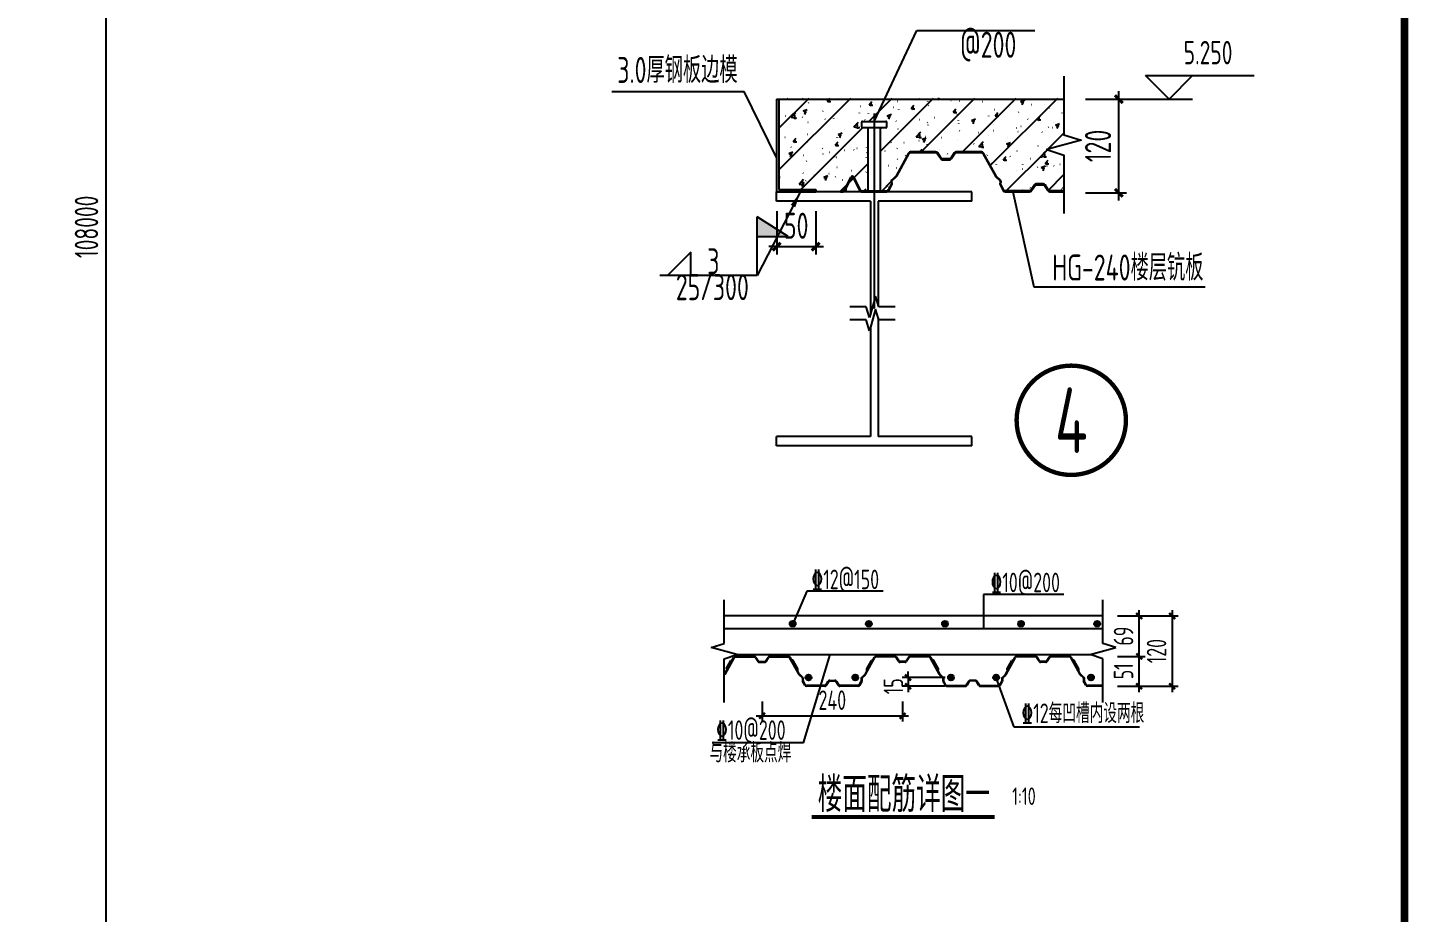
# Model space of a CAD drawing. Extents: x -32169 to 443031, y -120117 to 204739.
# Drawn here: x 346960 to 382331, y -57526 to -34858 of the extents above; entities that cross this region are included whole.
import ezdxf
from ezdxf.enums import TextEntityAlignment as Align

# ---------------------------------------------------------------- set-up
doc = ezdxf.new("R2010")
doc.units = 0
doc.header["$LTSCALE"] = 1000
doc.layers.get('0').update_dxf_attribs({"linetype": 'CONTINUOUS'})
doc.layers.get('Defpoints').update_dxf_attribs({"linetype": 'CONTINUOUS'})
for name, color, linetype in [('DIM', 3, 'CONTINUOUS'), ('DOTE', 1, 'CONTINUOUS'), ('DRW', 7, 'CONTINUOUS'), ('NUM', 7, 'CONTINUOUS'), ('OTHER', 7, 'CONTINUOUS'), ('PUB_TEXT', 7, 'CONTINUOUS'), ('PUB_TITLE', 3, 'CONTINUOUS'), ('REIN', 1, 'CONTINUOUS'), ('TEXT', 7, 'CONTINUOUS'), ('THIN', 7, 'CONTINUOUS'), ('WELD', 7, 'CONTINUOUS'), ('楼板轮廓线', 50, 'CONTINUOUS')]:
    doc.layers.add(name, color=color, linetype=linetype)
doc.layers.add('STXT_HF', color=7, linetype='CONTINUOUS', lineweight=0)
doc.styles.add('TSSD_Dimension', font='Tssdeng.shx', dxfattribs={"width": 0.7, "bigfont": 'hztxt.shx'})
doc.styles.add('TSSD_Label', font='tssdeng.shx', dxfattribs={"width": 0.7, "bigfont": 'hztxt.shx'})
doc.styles.add('TSSD_Norm', font='tssdeng.shx', dxfattribs={"bigfont": 'hztxt.shx'})
doc.styles.add('TSSD_Num', font='Tssdeng.shx', dxfattribs={"width": 0.7, "bigfont": 'hztxt.shx'})
doc.styles.add('TSSD_Rein', font='Tssdeng.shx', dxfattribs={"width": 0.7, "bigfont": 'hztxt.shx'})
doc.dimstyles.new('TSSD_10_150', dxfattribs={"dimtxt": 450, "dimasz": 150, "dimexe": 150, "dimexo": 375, "dimgap": 150, "dimtad": 1, "dimdec": 0, "dimlfac": 0.066667, "dimzin": 0, "dimdsep": 46, "dimtxsty": 'TSSD_Dimension', "dimblk": 'ARCHTICK', "dimblk1": 'ARCHTICK', "dimblk2": 'ARCHTICK', "dimcen": 0, "dimdle": 150, "dimclrt": 7, "dimadec": 0, "dimazin": 0, "dimtfac": 1, "dimtdec": 0, "dimtix": 1, "dimtmove": 2, "dimatfit": 3, "dimfxl": 1, "dimtolj": 1, "dimtzin": 0, "dimarcsym": 0})
doc.dimstyles.new('TSSD_200_200', dxfattribs={"dimtxt": 600, "dimasz": 200, "dimexe": 200, "dimexo": 500, "dimgap": 200, "dimtad": 1, "dimdec": 0, "dimzin": 0, "dimdsep": 46, "dimtxsty": 'TSSD_Dimension', "dimblk": 'ARCHTICK', "dimblk1": 'ARCHTICK', "dimblk2": 'ARCHTICK', "dimcen": 0, "dimdle": 200, "dimclrt": 7, "dimadec": 0, "dimazin": 0, "dimtfac": 1, "dimtdec": 0, "dimtix": 1, "dimtmove": 2, "dimatfit": 3, "dimfxl": 1, "dimtolj": 1, "dimtzin": 0, "dimarcsym": 0})
doc.dimstyles.new('TSSD_LEADER_STYLE_300.0', dxfattribs={"dimtxt": 0.18, "dimasz": 300, "dimexe": 0.18, "dimexo": 0.0625, "dimgap": 0.09, "dimtad": 0, "dimtih": 1, "dimtoh": 1, "dimdec": 4, "dimzin": 0, "dimdsep": 46, "dimtxsty": 'Standard', "dimcen": 0.09, "dimadec": 0, "dimazin": 0, "dimtfac": 1, "dimtdec": 4, "dimtofl": 0, "dimtmove": 0, "dimatfit": 3, "dimfxl": 1, "dimtolj": 1, "dimtzin": 0, "dimarcsym": 0})

# ---------------------------------------------------------------- blocks, each defined once
blk = doc.blocks.new('_ArchTick')
at = {"color": 0, "linetype": 'ByBlock', "const_width": 0.4}
blk.add_lwpolyline([(-0.5, -0.5), (0.5, 0.5)], dxfattribs=at)
blk = doc.blocks.new('*D919')
at = {"layer": 'Defpoints', "color": 0}
for p in [(347110, 14037), (348969, 14037), (347110, -93963)]:
    blk.add_point(p, dxfattribs=at)
at = {"layer": 'DIM', "color": 0, "lineweight": -2}
for p, q in [((348969, -94163), (348969, 14237)), ((347610, 14037), (349169, 14037)), ((347610, -93963), (349169, -93963))]:
    blk.add_line(p, q, dxfattribs=at)
at = {"layer": 'DIM', "color": 0, "lineweight": -2, "xscale": 200, "yscale": 200, "zscale": 200}
for p, rotation in [((348969, 14037), 90), ((348969, -93963), 270)]:
    blk.add_blockref('_ArchTick', p, dxfattribs=dict(at, rotation=rotation))
at = {"layer": 'DIM', "color": 7, "insert": (348469, -39963), "char_height": 600, "attachment_point": 5, "rotation": 90, "style": 'TSSD_Dimension'}
blk.add_mtext('\\A1;108000', dxfattribs=at)
blk = doc.blocks.new('*D1005')
at = {"layer": 'Defpoints', "color": 0}
for p in [(370841, -51507), (369513, -51732), (370841, -51732)]:
    blk.add_point(p, dxfattribs=at)
at = {"layer": 'DIM', "color": 0, "lineweight": -2}
for p, q in [((370466, -51507), (369363, -51507)), ((369513, -51507), (369513, -51357)), ((369513, -51507), (369513, -51732)), ((370466, -51732), (369363, -51732)), ((369513, -51732), (369513, -51882))]:
    blk.add_line(p, q, dxfattribs=at)
at = {"layer": 'DIM', "color": 0, "lineweight": -2, "xscale": 150, "yscale": 150, "zscale": 150}
for p, rotation in [((369513, -51507), 270), ((369513, -51732), 90)]:
    blk.add_blockref('_ArchTick', p, dxfattribs=dict(at, rotation=rotation))
at = {"layer": 'DIM', "color": 7, "insert": (369138, -51732), "char_height": 500, "attachment_point": 5, "rotation": 90, "style": 'TSSD_Dimension'}
blk.add_mtext('\\A1;15', dxfattribs=at)
blk = doc.blocks.new('*D1006')
at = {"layer": 'Defpoints', "color": 0}
for p in [(365774, -51750), (369374, -51750), (369374, -52489)]:
    blk.add_point(p, dxfattribs=at)
at = {"layer": 'DIM', "color": 0, "lineweight": -2}
for p, q in [((365774, -52125), (365774, -52639)), ((369374, -52125), (369374, -52639)), ((365624, -52489), (369524, -52489))]:
    blk.add_line(p, q, dxfattribs=at)
at = {"layer": 'DIM', "color": 0, "lineweight": -2, "xscale": 150, "yscale": 150, "zscale": 150, "rotation": 180}
blk.add_blockref('_ArchTick', (365774, -52489), dxfattribs=at)
at = {"layer": 'DIM', "color": 0, "lineweight": -2, "xscale": 150, "yscale": 150, "zscale": 150}
blk.add_blockref('_ArchTick', (369374, -52489), dxfattribs=at)
at = {"layer": 'DIM', "color": 7, "insert": (367574, -52089), "char_height": 500, "attachment_point": 5, "style": 'TSSD_Dimension'}
blk.add_mtext('\\A1;240', dxfattribs=at)
blk = doc.blocks.new('*D1007')
at = {"layer": 'Defpoints', "color": 0}
for p in [(374508, -50967), (375434, -50967), (374508, -51732)]:
    blk.add_point(p, dxfattribs=at)
at = {"layer": 'DIM', "color": 0, "lineweight": -2}
for p, q in [((375434, -51882), (375434, -50817)), ((374883, -50967), (375584, -50967)), ((374883, -51732), (375584, -51732))]:
    blk.add_line(p, q, dxfattribs=at)
at = {"layer": 'DIM', "color": 0, "lineweight": -2, "xscale": 150, "yscale": 150, "zscale": 150}
for p, rotation in [((375434, -50967), 90), ((375434, -51732), 270)]:
    blk.add_blockref('_ArchTick', p, dxfattribs=dict(at, rotation=rotation))
at = {"layer": 'DIM', "color": 7, "insert": (375034, -51349), "char_height": 500, "attachment_point": 5, "rotation": 90, "style": 'TSSD_Dimension'}
blk.add_mtext('\\A1;51', dxfattribs=at)
blk = doc.blocks.new('*D1008')
at = {"layer": 'Defpoints', "color": 0}
for p in [(374508, -49932), (375434, -49932), (374508, -50967)]:
    blk.add_point(p, dxfattribs=at)
at = {"layer": 'DIM', "color": 0, "lineweight": -2}
for p, q in [((375434, -51117), (375434, -49782)), ((374883, -49932), (375584, -49932)), ((374883, -50967), (375584, -50967))]:
    blk.add_line(p, q, dxfattribs=at)
at = {"layer": 'DIM', "color": 0, "lineweight": -2, "xscale": 150, "yscale": 150, "zscale": 150}
for p, rotation in [((375434, -49932), 90), ((375434, -50967), 270)]:
    blk.add_blockref('_ArchTick', p, dxfattribs=dict(at, rotation=rotation))
at = {"layer": 'DIM', "color": 7, "insert": (375034, -50449), "char_height": 500, "attachment_point": 5, "rotation": 90, "style": 'TSSD_Dimension'}
blk.add_mtext('\\A1;69', dxfattribs=at)
blk = doc.blocks.new('*D1009')
at = {"layer": 'Defpoints', "color": 0}
for p in [(374508, -49932), (374508, -51732), (376280, -51732)]:
    blk.add_point(p, dxfattribs=at)
at = {"layer": 'DIM', "color": 0, "lineweight": -2}
for p, q in [((376280, -49782), (376280, -51882)), ((374883, -49932), (376430, -49932)), ((374883, -51732), (376430, -51732))]:
    blk.add_line(p, q, dxfattribs=at)
at = {"layer": 'DIM', "color": 0, "lineweight": -2, "xscale": 150, "yscale": 150, "zscale": 150}
for p, rotation in [((376280, -49932), 90), ((376280, -51732), 270)]:
    blk.add_blockref('_ArchTick', p, dxfattribs=dict(at, rotation=rotation))
at = {"layer": 'DIM', "color": 7, "insert": (375880, -50832), "char_height": 500, "attachment_point": 5, "rotation": 90, "style": 'TSSD_Dimension'}
blk.add_mtext('\\A1;120', dxfattribs=at)
blk = doc.blocks.new('*D1035')
at = {"layer": 'Defpoints', "color": 0}
for p in [(367097, -28107), (367847, -28107), (367847, -29161)]:
    blk.add_point(p, dxfattribs=at)
at = {"layer": 'DIM', "color": 0, "lineweight": -2}
for p, q in [((367097, -28482), (367097, -29311)), ((367847, -28482), (367847, -29311)), ((367097, -29161), (366947, -29161)), ((367097, -29161), (367847, -29161)), ((367847, -29161), (367997, -29161))]:
    blk.add_line(p, q, dxfattribs=at)
at = {"layer": 'DIM', "color": 0, "lineweight": -2, "xscale": 150, "yscale": 150, "zscale": 150}
blk.add_blockref('_ArchTick', (367097, -29161), dxfattribs=at)
at = {"layer": 'DIM', "color": 0, "lineweight": -2, "xscale": 150, "yscale": 150, "zscale": 150, "rotation": 180}
blk.add_blockref('_ArchTick', (367847, -29161), dxfattribs=at)
at = {"layer": 'DIM', "color": 7, "insert": (367472, -28761), "char_height": 500, "attachment_point": 5, "style": 'TSSD_Dimension'}
blk.add_mtext('\\A1;50', dxfattribs=at)
blk = doc.blocks.new('*D1036')
at = {"layer": 'Defpoints', "color": 0}
for p in [(372657, -26327), (373671, -26327), (372657, -28127)]:
    blk.add_point(p, dxfattribs=at)
at = {"layer": 'DIM', "color": 0, "lineweight": -2}
for p, q in [((373671, -28277), (373671, -26177)), ((373032, -26327), (373821, -26327)), ((373032, -28127), (373821, -28127))]:
    blk.add_line(p, q, dxfattribs=at)
at = {"layer": 'DIM', "color": 0, "lineweight": -2, "xscale": 150, "yscale": 150, "zscale": 150}
for p, rotation in [((373671, -26327), 90), ((373671, -28127), 270)]:
    blk.add_blockref('_ArchTick', p, dxfattribs=dict(at, rotation=rotation))
at = {"layer": 'DIM', "color": 7, "insert": (373271, -27227), "char_height": 500, "attachment_point": 5, "rotation": 90, "style": 'TSSD_Dimension'}
blk.add_mtext('\\A1;120', dxfattribs=at)
blk = doc.blocks.new('_WELD004')
at = {"color": 0, "linetype": 'ByBlock'}
for p, q in [((0, 1), (1, 0)), ((0, 0), (0, 1))]:
    blk.add_line(p, q, dxfattribs=at)
blk = doc.blocks.new('ts_idx1')
at = {"color": 0, "linetype": 'ByBlock', "lineweight": -2, "const_width": 0.04}
blk.add_lwpolyline([(-0.5, 0, 1), (0.5, 0, 1)], format="xyb", close=True, dxfattribs=at)
at = {"color": 0, "linetype": 'ByBlock', "lineweight": -2, "style": 'TSSD_Num', "width": 0.7}
blk.add_attdef('A', text='', height=0.6, dxfattribs=at).set_placement((0, 0), align=Align.MIDDLE_CENTER)
blk = doc.blocks.new('_WELD001')
at = {"linetype": 'ByBlock'}
h = blk.add_hatch(color=0, dxfattribs=at)
h.paths.add_polyline_path([(0.8, 1), (0, 1.5), (0, 1)])
edge = h.paths.add_edge_path()
edge.add_line((0, 0), (0, 1.5))
at = {"color": 0, "linetype": 'ByBlock'}
for p, q in [((0, 0), (0, 1.5)), ((0.8, 1), (0, 1.5)), ((0, 1), (0.8, 1))]:
    blk.add_line(p, q, dxfattribs=at)
blk = doc.blocks.new('A$C3F4B014C')
at = {"layer": 'PUB_TEXT'}
h = blk.add_hatch(dxfattribs=at)
h.set_pattern_fill('钢筋混凝土', color=256, scale=112.5, style=0, pattern_type=2)
h.set_pattern_definition([(45, (-33841099.73, 29349405.05), (-397.7475644, 397.7475644), []), (50, (-33841099.73, 29349405.05), (806.917705, -70.596152), [84.375, -928.125]), (355, (-33841099.7, 29349405.05), (-156.09525, 846.21615), [67.5, -742.5]), (100.4514, (-33841032.5, 29349399.2), (650.823054, 775.619485), [71.707714, -788.784876]), (46.1842, (-33841099.7, 29349630.1), (1200.64618, -186.208891), [126.5625, -1392.1875]), (96.6356, (-33840999.7, 29349614.5), (1051.495544, 1095.882605), [107.561574, -1183.177125]), (351.1842, (-33841099.7, 29349630), (1051.49469, 1095.883426), [101.25, -1113.75]), (21, (-33840987.23, 29349573.8), (671.520434, -452.946252), [84.375, -928.125]), (326, (-33840987.2, 29349573.8), (273.729748, 815.7938), [67.5, -742.5]), (71.4514, (-33840931.3, 29349536.06), (945.250457, 362.846809), [71.707714, -788.784876]), (37.5, (-33841099.73, 29349405.05), (13.6798372, 374.5055856), [5.625, -733.5, 5.625, -753.75, 5.625, -745.3125]), (7.5, (-33841099.73, 29349405.05), (295.9532296, 443.713176), [5.625, -429.75, 5.625, -716.625, 5.625, -284.0625]), (327.5, (-33841350.6, 29349405.05), (600.5502407, -25.3742307), [5.625, -281.25, 5.625, -877.5, 5.625, -1164.375]), (317.5, (-33841463.1, 29349405.05), (656.0844405, 112.618105), [5.625, -365.625, 5.625, -582.75, 5.625, -826.875])])
h.paths.add_polyline_path([(-640.9, 19146.7), (-640.9, 17391.7), (64.1, 17391.7), (64.1, 17346.7), (1069.1, 17346.7), (1069.1, 18561.7, 0.4142136), (1054.1, 18576.7), (964.1, 18576.7, -0.4142136), (949.1, 18591.7), (949.1, 18681.7, -0.4142136), (964.1, 18696.7), (1189.1, 18696.7), (1400.1, 19146.7), (814.1, 19146.7)])
h.paths.add_polyline_path([(1400.1, 19146.7), (1189.1, 18696.7), (1309.1, 18696.7), (1414.1, 18696.7, -0.4142136), (1429.1, 18681.7), (1429.1, 18591.7, -0.4142136), (1414.1, 18576.7), (1324.1, 18576.7, 0.4142136), (1309.1, 18561.7), (1309.1, 17361.7), (1431.9, 17361.7, 0.2737208), (1458.2, 17377.2), (1516.7, 17483.8, 0.2315801), (1517.9, 17510.2), (1513.7, 17519.8, -0.317428), (1524.4, 17570.6), (1602.6, 17643.4, 0.0799693), (1608.4, 17650.9), (1848.6, 18088.3, -0.2737208), (1888, 18111.7), (2374.5, 18111.7, -0.2538568), (2412.2, 18091.2), (2477.8, 17990.3, 0.2538568), (2502.9, 17976.7), (2634.1, 17976.7, 0.2538568), (2659.2, 17990.3), (2724.8, 18091.2, -0.2538568), (2762.5, 18111.7), (3249, 18111.7, -0.2737208), (3288.4, 18088.3), (3528.6, 17650.9, 0.0799693), (3534.4, 17643.4), (3612.3, 17570.9, -0.3474067), (3621.2, 17515), (3619.1, 17510.2, 0.2315801), (3620.3, 17483.8), (3678.8, 17377.2, 0.2728508), (3705, 17361.7), (4174.5, 17361.7, 0.2538568), (4199.6, 17375.3), (4265.2, 17476.2, -0.2538568), (4302.9, 17496.7), (4434.1, 17496.7, -0.2538568), (4471.8, 17476.2), (4537.4, 17375.3, 0.2538568), (4562.5, 17361.7), (4834.3, 17361.7), (4834.3, 18051.7), (4504.3, 18156.7), (5164.3, 18336.7), (4834.3, 18441.7), (4834.3, 19146.7)])
for p, q in [((-3850.7, 19272.6), (-1312.5, 19272.6)), ((-685.9, 18004.6), (-1312.5, 19272.6)), ((1069.1, 18696.7), (1309.1, 18696.7)), ((3064.1, 17346.7), (-685.9, 17346.7)), ((-685.9, 17166.7), (-685.9, 17346.7)), ((3064.1, 17166.7), (3064.1, 17346.7)), ((3852.2, 17341.4), (4256.5, 15516)), ((1114.1, 17166.7), (-685.9, 17166.7)), ((1114.1, 17166.7), (1114.1, 14980.7)), ((1264.1, 17166.7), (1264.1, 15175.2)), ((3064.1, 17166.7), (1264.1, 17166.7)), ((1264.1, 14923.6), (1264.1, 12643.7)), ((1114.1, 14729.2), (1114.1, 12643.7)), ((1114.1, 12643.7), (-685.9, 12643.7)), ((-685.9, 12463.7), (-685.9, 12643.7)), ((3064.1, 12643.7), (1264.1, 12643.7)), ((3064.1, 12463.7), (3064.1, 12643.7)), ((3064.1, 12463.7), (-685.9, 12463.7))]:
    blk.add_line(p, q)
at = {"color": 2}
for p, q in [((-685.9, 19126.4), (-640.9, 19126.4)), ((-685.9, 19126.4), (-685.9, 17346.7)), ((-640.9, 19126.4), (-640.9, 17391.7)), ((-685.9, 17346.7), (64.1, 17346.7)), ((-640.9, 17391.7), (64.1, 17391.7)), ((64.1, 17391.7), (64.1, 17346.7))]:
    blk.add_line(p, q, dxfattribs=at)
at = {"color": 8, "ltscale": 1000}
for p, q in [((617.5, 17378.3), (741.7, 17626.6)), ((630.9, 17371.6), (755.1, 17619.8)), ((781.9, 17619.8), (906.1, 17371.6)), ((795.3, 17626.6), (919.5, 17378.3)), ((543.5, 17361.7), (543.5, 17346.7)), ((543.5, 17361.7), (590.7, 17361.7)), ((543.5, 17346.7), (590.7, 17346.7)), ((946.3, 17361.7), (1431.9, 17361.7)), ((946.3, 17346.7), (1431.9, 17346.7))]:
    blk.add_line(p, q, dxfattribs=at)
for points in [[(4834.3, 17361.7), (4562.5, 17361.7, -0.2538568), (4537.4, 17375.3), (4471.8, 17476.2, 0.2538568), (4434.1, 17496.7), (4302.9, 17496.7, 0.2538568), (4265.2, 17476.2), (4199.6, 17375.3, -0.2538568), (4174.5, 17361.7), (3705, 17361.7, -0.2728508), (3678.8, 17377.2), (3620.3, 17483.8, -0.2315801), (3619.1, 17510.2), (3621.2, 17515, 0.3448213), (3612.6, 17570.6), (3534.4, 17643.4, -0.0799693), (3528.6, 17650.9), (3288.4, 18088.3, 0.2737208), (3249, 18111.7), (2762.5, 18111.7, 0.2538568), (2724.8, 18091.2), (2659.2, 17990.3, -0.2538568), (2634.1, 17976.7), (2502.9, 17976.7, -0.2538568), (2477.8, 17990.3), (2412.2, 18091.2, 0.2538568), (2374.5, 18111.7), (1888, 18111.7, 0.2737208), (1848.6, 18088.3), (1608.4, 17650.9, -0.0799693), (1602.6, 17643.4), (1524.4, 17570.6, 0.317428), (1513.7, 17519.8), (1517.9, 17510.2, -0.2315801), (1516.7, 17483.8), (1458.2, 17377.2)], [(1471.3, 17370), (1529.8, 17476.6, 0.2315801), (1531.7, 17516.1), (1527.5, 17525.8, -0.317428), (1534.6, 17559.6), (1612.8, 17632.4, 0.0799693), (1621.6, 17643.7), (1861.7, 18081.1, -0.2737208), (1888, 18096.7), (2374.5, 18096.7, -0.2538568), (2399.6, 18083), (2465.2, 17982.2, 0.2538568), (2502.9, 17961.7), (2634.1, 17961.7, 0.2538568), (2671.8, 17982.2), (2737.4, 18083, -0.2538568), (2762.5, 18096.7), (3249, 18096.7, -0.2737208), (3275.3, 18081.1), (3515.4, 17643.7, 0.0799693), (3524.2, 17632.4), (3602.4, 17559.6, -0.317428), (3609.5, 17525.8), (3605.3, 17516.1, 0.2315801), (3607.2, 17476.6), (3665.7, 17370, 0.267518), (3704.1, 17346.7), (4174.5, 17346.7, 0.2538568), (4212.2, 17367.2), (4277.8, 17468, -0.2538568), (4302.9, 17481.7), (4434.1, 17481.7, -0.2538568), (4459.2, 17468), (4524.8, 17367.2, 0.2538568), (4562.5, 17346.7), (4834.3, 17346.7)]]:
    blk.add_lwpolyline(points, format="xyb", dxfattribs=at)
for centre, radius, start, end in [((768.5, 17613.1), 30, 26.56505, 153.43495), ((768.5, 17613.1), 15, 26.56505, 153.43495), ((590.7, 17391.7), 30, 270, 333.43495), ((590.7, 17391.7), 45, 270, 333.43495), ((946.3, 17391.7), 45, 206.56505, 270), ((946.3, 17391.7), 30, 206.56505, 270), ((1431.9, 17391.7), 30, 270, 331.23235), ((1431.9, 17391.7), 45, 270, 331.23235)]:
    blk.add_arc(centre, radius, start, end, dxfattribs=at)
at = {"layer": 'DOTE', "color": 251, "ltscale": 0.5}
blk.add_line((1189.1, 18850.5), (1189.1, 15101.9), dxfattribs=at)
at = {"layer": 'DRW'}
for p, q in [((1189.1, 18696.7), (2007.4, 20441.9)), ((2007.4, 20441.9), (4273.7, 20441.9)), ((949.1, 18591.7), (949.1, 18681.7)), ((964.1, 18696.7), (1414.1, 18696.7)), ((1414.1, 18576.7), (964.1, 18576.7)), ((1429.1, 18591.7), (1429.1, 18681.7)), ((1069.1, 17346.7), (1069.1, 18561.7)), ((1309.1, 17346.7), (1309.1, 18561.7)), ((4256.5, 15516), (7547.5, 15516))]:
    blk.add_line(p, q, dxfattribs=at)
for centre, start, end in [((964.1, 18681.7), 90, 180), ((964.1, 18591.7), 180, 270), ((1054.1, 18561.7), 0, 90), ((1324.1, 18561.7), 90, 180), ((1414.1, 18681.7), 0, 90), ((1414.1, 18591.7), 270, 0)]:
    blk.add_arc(centre, 15, start, end, dxfattribs=at)
at = {"layer": 'OTHER'}
for p, q in [((1033.7, 15133), (721.2, 15133)), ((1099.3, 14926.8), (1033.7, 15133)), ((1211.8, 15339.3), (1099.3, 14926.8)), ((1277.5, 15133), (1211.8, 15339.3)), ((1589.9, 15133), (1277.5, 15133)), ((1033.7, 14881.5), (721.2, 14881.5)), ((1099.3, 14675.2), (1033.7, 14881.5)), ((1211.8, 15087.7), (1099.3, 14675.2)), ((1277.5, 14881.5), (1211.8, 15087.7)), ((1589.9, 14881.5), (1277.5, 14881.5))]:
    blk.add_line(p, q, dxfattribs=at)
at = {"layer": 'TEXT'}
for p, q in [((-685.9, 19126.4), (814.1, 19126.4)), ((814.1, 19126.4), (4834.3, 19126.4)), ((814.1, 19126.4), (814.1, 19126.4))]:
    blk.add_line(p, q, dxfattribs=at)
at = {"layer": 'THIN'}
for p, q in [((6402.4, 19576.4), (7302.4, 19576.4)), ((6852.4, 19126.4), (6402.4, 19576.4)), ((6852.4, 19126.4), (7302.4, 19576.4)), ((7302.4, 19576.4), (8487.2, 19576.4)), ((6038.1, 19126.4), (7302.4, 19126.4)), ((6852.4, 19126.4), (6852.4, 19126.4))]:
    blk.add_line(p, q, dxfattribs=at)
blk.add_lwpolyline([(4834.3, 19566.7), (4834.3, 18441.7), (5164.3, 18336.7), (4504.3, 18156.7), (4834.3, 18051.7), (4834.3, 16926.7)], dxfattribs=at)
at = {"layer": 'WELD'}
blk.add_line((-1063.1, 15737.9), (-2932.7, 15737.9), dxfattribs=at)
at = {"layer": '楼板轮廓线'}
blk.add_line((-640.9, 19126.4), (-640.9, 19126.4), dxfattribs=at)
at = {"layer": 'THIN'}
ref = blk.add_blockref('ts_idx1', (4974.2, 12954.6), dxfattribs=dict(at, xscale=2100, yscale=2100, zscale=2100))
ref.add_attrib('1', '4', dxfattribs={"height": 1260, "style": 'TSSD_Num', "width": 0.7}).set_placement((4974.2, 12954.6), align=Align.MIDDLE_CENTER)
at = {"layer": 'WELD'}
for name, p, xscale, yscale, zscale in [('_WELD001', (-1063.1, 15737.9), 750, 750, 750), ('_WELD004', (-2332.7, 15737.9), -450, 450, 450)]:
    blk.add_blockref(name, p, dxfattribs=dict(at, xscale=xscale, yscale=yscale, zscale=zscale))
at = {"layer": 'PUB_TEXT', "style": 'TSSD_Rein', "width": 0.7}
for s, p in [('@200', (2838, 19920.1)), ('3.0厚钢板边模', (-3748.7, 19435.7)), ('3', (-2020, 15759.7)), ('HG-240楼层钪板', (4606.8, 15639.6)), ('25/300', (-2623.5, 15262.2))]:
    blk.add_text(s, height=500, dxfattribs=at).set_placement(p)
at = {"layer": 'THIN', "style": 'TSSD_Label', "width": 0.7}
blk.add_text('5.250', height=450, dxfattribs=at).set_placement((8070.7, 19658.9), align=Align.BOTTOM_RIGHT)
at = {"layer": 'DIM'}
dim = blk.add_linear_dim(base=(5888.1, 19126.4), p1=(4874.7, 17326.4), p2=(4874.7, 19126.4), angle=90, dimstyle='TSSD_10_150', override={"dimtxt": 500}, dxfattribs=at)
dim.commit()
dim.dimension.update_dxf_attribs({"geometry": '*D1036', "text_midpoint": (5488.1, 18226.4), "insert": (-367782.6, 45453.2)})
dim = blk.add_linear_dim(base=(64.1, 16292.3), p1=(-685.9, 17346.7), p2=(64.1, 17346.7), dimstyle='TSSD_10_150', override={"dimtxt": 500}, dxfattribs=at)
dim.commit()
dim.dimension.update_dxf_attribs({"geometry": '*D1035', "text_midpoint": (-310.9, 16692.3), "insert": (-367782.6, 45453.2)})
at = {"layer": 'STXT_HF'}
blk.add_leader([(-233.2, 17335.9), (-1063.1, 15737.9)], dimstyle='TSSD_LEADER_STYLE_300.0', dxfattribs=at)

msp = doc.modelspace()

# ---------------------------------------------------------------- hatches: boundary and pattern name
h = msp.add_hatch(color=256)
edge = h.paths.add_edge_path()
edge.add_line((366633.86501, -50129.5339), (366483.86501, -50129.5339))
edge.add_ellipse((366558.86501, -50129.5339), major_axis=(53.03301, 53.03301), ratio=1, start_angle=135, end_angle=315)
edge = h.paths.add_edge_path()
edge.add_line((366483.86501, -50129.5339), (366633.86501, -50129.5339))
edge.add_ellipse((366558.86501, -50129.5339), major_axis=(53.03301, 53.03301), ratio=1, start_angle=315, end_angle=495)
h = msp.add_hatch(color=256)
edge = h.paths.add_edge_path()
edge.add_line((368583.86502, -50129.5339), (368433.86502, -50129.5339))
edge.add_ellipse((368508.86502, -50129.5339), major_axis=(53.03301, 53.03301), ratio=1, start_angle=135, end_angle=315)
edge = h.paths.add_edge_path()
edge.add_line((368433.86502, -50129.5339), (368583.86502, -50129.5339))
edge.add_ellipse((368508.86502, -50129.5339), major_axis=(53.03301, 53.03301), ratio=1, start_angle=315, end_angle=495)
h = msp.add_hatch(color=256)
edge = h.paths.add_edge_path()
edge.add_line((370533.86502, -50129.5339), (370383.86502, -50129.5339))
edge.add_ellipse((370458.86502, -50129.5339), major_axis=(53.03301, 53.03301), ratio=1, start_angle=135, end_angle=315)
edge = h.paths.add_edge_path()
edge.add_line((370383.86502, -50129.5339), (370533.86502, -50129.5339))
edge.add_ellipse((370458.86502, -50129.5339), major_axis=(53.03301, 53.03301), ratio=1, start_angle=315, end_angle=495)
h = msp.add_hatch(color=256)
edge = h.paths.add_edge_path()
edge.add_line((372483.86502, -50129.5339), (372333.86502, -50129.5339))
edge.add_ellipse((372408.86502, -50129.5339), major_axis=(53.03301, 53.03301), ratio=1, start_angle=135, end_angle=315)
edge = h.paths.add_edge_path()
edge.add_line((372333.86502, -50129.5339), (372483.86502, -50129.5339))
edge.add_ellipse((372408.86502, -50129.5339), major_axis=(53.03301, 53.03301), ratio=1, start_angle=315, end_angle=495)
h = msp.add_hatch(color=256)
edge = h.paths.add_edge_path()
edge.add_line((374433.86502, -50129.5339), (374283.86502, -50129.5339))
edge.add_ellipse((374358.86502, -50129.5339), major_axis=(53.03301, 53.03301), ratio=1, start_angle=135, end_angle=315)
edge = h.paths.add_edge_path()
edge.add_line((374283.86502, -50129.5339), (374433.86502, -50129.5339))
edge.add_ellipse((374358.86502, -50129.5339), major_axis=(53.03301, 53.03301), ratio=1, start_angle=315, end_angle=495)
h = msp.add_hatch(color=256)
edge = h.paths.add_edge_path()
edge.add_line((367038.05851, -51506.66655), (366888.05851, -51506.66655))
edge.add_ellipse((366963.05851, -51506.66655), major_axis=(-53.03301, 53.03301), ratio=1, start_angle=45, end_angle=225)
edge = h.paths.add_edge_path()
edge.add_line((366888.05851, -51506.66655), (367038.05851, -51506.66655))
edge.add_ellipse((366963.05851, -51506.66655), major_axis=(53.03301, 53.03301), ratio=1, start_angle=315, end_angle=495)
h = msp.add_hatch(color=256)
edge = h.paths.add_edge_path()
edge.add_line((368237.26583, -51506.66655), (368087.26583, -51506.66655))
edge.add_ellipse((368162.26583, -51506.66655), major_axis=(-53.03301, 53.03301), ratio=1, start_angle=45, end_angle=225)
edge = h.paths.add_edge_path()
edge.add_line((368087.26583, -51506.66655), (368237.26583, -51506.66655))
edge.add_ellipse((368162.26583, -51506.66655), major_axis=(53.03301, 53.03301), ratio=1, start_angle=315, end_angle=495)
h = msp.add_hatch(color=256)
edge = h.paths.add_edge_path()
edge.add_line((370687.86447, -51506.66655), (370537.86447, -51506.66655))
edge.add_ellipse((370612.86447, -51506.66655), major_axis=(53.03301, 53.03301), ratio=1, start_angle=135, end_angle=315)
edge = h.paths.add_edge_path()
edge.add_line((370537.86447, -51506.66655), (370687.86447, -51506.66655))
edge.add_ellipse((370612.86447, -51506.66655), major_axis=(53.03301, 53.03301), ratio=1, start_angle=315, end_angle=495)
h = msp.add_hatch(color=256)
edge = h.paths.add_edge_path()
edge.add_line((371845.99686, -51506.66655), (371695.99686, -51506.66655))
edge.add_ellipse((371770.99686, -51506.66655), major_axis=(-53.03301, 53.03301), ratio=1, start_angle=45, end_angle=225)
edge = h.paths.add_edge_path()
edge.add_line((371695.99686, -51506.66655), (371845.99686, -51506.66655))
edge.add_ellipse((371770.99686, -51506.66655), major_axis=(53.03301, 53.03301), ratio=1, start_angle=315, end_angle=495)
h = msp.add_hatch(color=256)
edge = h.paths.add_edge_path()
edge.add_line((374275.15619, -51506.66655), (374125.15619, -51506.66655))
edge.add_ellipse((374200.15619, -51506.66655), major_axis=(53.03301, 53.03301), ratio=1, start_angle=135, end_angle=315)
edge = h.paths.add_edge_path()
edge.add_line((374125.15619, -51506.66655), (374275.15619, -51506.66655))
edge.add_ellipse((374200.15619, -51506.66655), major_axis=(53.03301, 53.03301), ratio=1, start_angle=315, end_angle=495)

# ---------------------------------------------------------------- linework, layer by layer
for p, q in [((366923.2904, -49292.65789), (366559.45117, -50129.5339)), ((368875.05496, -49292.65789), (366923.2904, -49292.65789)), ((373505.58122, -49377.47563), (371448.49109, -49377.47563)), ((371448.49109, -49377.47563), (371448.49109, -50249.47112)), ((374507.6032, -49931.66655), (364801.98243, -49931.66655)), ((366832.26031, -53184.9461), (367515.10422, -50916.32186)), ((372235.87929, -52783.05111), (371770.99686, -51506.66655)), ((375442.86954, -52783.05111), (372235.87929, -52783.05111))]:
    msp.add_line(p, q)
for centre, major_axis, start_param, end_param in [((366558.86501, -50129.5339), (53.03301, 53.03301), 5.4977871438, 11.780972451), ((368508.86502, -50129.5339), (53.03301, 53.03301), 5.4977871438, 11.780972451), ((370458.86502, -50129.5339), (53.03301, 53.03301), 5.4977871438, 11.780972451), ((372408.86502, -50129.5339), (53.03301, 53.03301), 5.4977871438, 11.780972451), ((374358.86502, -50129.5339), (53.03301, 53.03301), 5.4977871438, 11.780972451), ((366963.05851, -51506.66655), (-53.03301, 53.03301), 3.926990817, 10.2101761242), ((368162.26583, -51506.66655), (-53.03301, 53.03301), 3.926990817, 10.2101761242), ((370612.86447, -51506.66655), (-53.03301, 53.03301), 3.926990817, 10.2101761242), ((371770.99686, -51506.66655), (53.03301, 53.03301), 5.4977871438, 11.780972451), ((374200.15619, -51506.66655), (-53.03301, 53.03301), 3.926990817, 10.2101761242)]:
    msp.add_ellipse(centre, major_axis=major_axis, ratio=1, start_param=start_param, end_param=end_param)
at = {"layer": 'DRW'}
for p, q in [((364813.42388, -51427.43352), (365053.57802, -50990.00991)), ((364826.57256, -51434.6524), (365066.7267, -50997.22879)), ((364856.52406, -51286.59311), (364975.89476, -51069.1679)), ((365027.19906, -51038.05731), (364975.89476, -51069.1679)), ((365093.02406, -50966.66655), (365579.47539, -50966.66655)), ((365093.02406, -50981.66655), (365579.47539, -50981.66655)), ((365160.26896, -50966.66655), (365212.23048, -50936.66655)), ((365212.23048, -50936.66655), (365460.26896, -50936.66655)), ((365512.23048, -50966.66655), (365460.26896, -50936.66655)), ((365604.62869, -50995.3169), (365670.19688, -51096.19103)), ((365617.20535, -50987.14208), (365682.77353, -51088.01621)), ((365707.92684, -51101.66655), (365839.0851, -51101.66655)), ((365707.92684, -51116.66655), (365839.0851, -51116.66655)), ((365864.2384, -51088.01621), (365929.80659, -50987.14208)), ((365876.81506, -51096.19103), (365942.38324, -50995.3169)), ((365967.53655, -50966.66655), (366453.98788, -50966.66655)), ((365967.53655, -50981.66655), (366453.98788, -50981.66655)), ((366034.78145, -50966.66655), (366086.74298, -50936.66655)), ((366334.78145, -50936.66655), (366086.74298, -50936.66655)), ((366386.74298, -50966.66655), (366334.78145, -50936.66655)), ((366720.43937, -51434.6524), (366480.28523, -50997.22879)), ((366733.58805, -51427.43352), (366493.43391, -50990.00991)), ((366519.81288, -51038.05731), (366571.11718, -51069.1679)), ((366690.48788, -51286.59311), (366571.11718, -51069.1679)), ((366689.19746, -51346.57923), (366690.48788, -51286.59311)), ((368413.42389, -51427.43352), (368653.57803, -50990.00991)), ((368426.57256, -51434.6524), (368666.7267, -50997.22879)), ((368456.52406, -51286.59311), (368575.89476, -51069.1679)), ((368457.81448, -51346.57923), (368456.52406, -51286.59311)), ((368627.19906, -51038.05731), (368575.89476, -51069.1679)), ((369179.47539, -50966.66655), (368693.02406, -50966.66655)), ((369179.47539, -50981.66655), (368693.02406, -50981.66655)), ((368760.26896, -50966.66655), (368812.23049, -50936.66655)), ((368812.23049, -50936.66655), (369060.26896, -50936.66655)), ((369112.23049, -50966.66655), (369060.26896, -50936.66655)), ((369270.19688, -51096.19103), (369204.6287, -50995.3169)), ((369282.77353, -51088.01621), (369217.20535, -50987.14208)), ((369439.0851, -51101.66655), (369307.92684, -51101.66655)), ((369439.0851, -51116.66655), (369307.92684, -51116.66655)), ((369529.80659, -50987.14208), (369464.23841, -51088.01621)), ((369542.38324, -50995.3169), (369476.81506, -51096.19103)), ((370053.98788, -50966.66655), (369567.53655, -50966.66655)), ((370053.98788, -50981.66655), (369567.53655, -50981.66655)), ((369634.78145, -50966.66655), (369686.74298, -50936.66655)), ((369934.78146, -50936.66655), (369686.74298, -50936.66655)), ((369986.74298, -50966.66655), (369934.78146, -50936.66655)), ((370320.43938, -51434.6524), (370080.28524, -50997.22879)), ((370333.58806, -51427.43352), (370093.43392, -50990.00991)), ((370119.81288, -51038.05731), (370171.11718, -51069.1679)), ((370290.48788, -51286.59311), (370171.11718, -51069.1679)), ((370289.19747, -51346.57923), (370290.48788, -51286.59311)), ((372013.42389, -51427.43352), (372253.57803, -50990.00991)), ((372026.57257, -51434.6524), (372266.72671, -50997.22879)), ((372056.52406, -51286.59311), (372175.89477, -51069.1679)), ((372057.81448, -51346.57923), (372056.52406, -51286.59311)), ((372227.19906, -51038.05731), (372175.89477, -51069.1679)), ((372779.47539, -50966.66655), (372293.02406, -50966.66655)), ((372779.47539, -50981.66655), (372293.02406, -50981.66655)), ((372360.26897, -50966.66655), (372412.23049, -50936.66655)), ((372412.23049, -50936.66655), (372660.26897, -50936.66655)), ((372712.23049, -50966.66655), (372660.26897, -50936.66655)), ((372870.19688, -51096.19103), (372804.6287, -50995.3169)), ((372882.77354, -51088.01621), (372817.20536, -50987.14208)), ((373039.0851, -51101.66655), (372907.92685, -51101.66655)), ((373039.0851, -51116.66655), (372907.92685, -51116.66655)), ((373129.80659, -50987.14208), (373064.23841, -51088.01621)), ((373142.38325, -50995.3169), (373076.81507, -51096.19103)), ((373653.98789, -50966.66655), (373167.53656, -50966.66655)), ((373653.98789, -50981.66655), (373167.53656, -50981.66655)), ((373234.78146, -50966.66655), (373286.74298, -50936.66655)), ((373534.78146, -50936.66655), (373286.74298, -50936.66655)), ((373586.74298, -50966.66655), (373534.78146, -50936.66655)), ((373920.43938, -51434.6524), (373680.28524, -50997.22879)), ((373933.58806, -51427.43352), (373693.43392, -50990.00991)), ((373719.81288, -51038.05731), (373771.11718, -51069.1679)), ((373890.48788, -51286.59311), (373771.11718, -51069.1679)), ((373889.19747, -51346.57923), (373890.48788, -51286.59311)), ((366807.40977, -51518.69902), (366729.22787, -51445.93684)), ((366817.62895, -51507.71866), (366739.44705, -51434.95648)), ((366810.32537, -51562.23645), (366814.5067, -51552.56804)), ((366870.69001, -51708.3232), (366812.18227, -51601.75554)), ((366824.09302, -51568.1906), (366828.27435, -51558.52219)), ((366883.83869, -51701.10432), (366825.33095, -51594.53666)), ((367404.6287, -51703.01621), (367470.19688, -51602.14208)), ((367417.20535, -51711.19103), (367482.77353, -51610.3169)), ((367507.92684, -51581.66656), (367639.0851, -51581.66656)), ((367507.92684, -51596.66656), (367639.0851, -51596.66656)), ((367664.23841, -51610.3169), (367729.80659, -51711.19103)), ((367676.81506, -51602.14208), (367742.38324, -51703.01621)), ((368263.17325, -51701.10432), (368321.68099, -51594.53666)), ((368276.32193, -51708.3232), (368334.82966, -51601.75554)), ((368322.91892, -51568.1906), (368318.73759, -51558.52219)), ((368329.38299, -51507.71866), (368407.56489, -51434.95648)), ((368336.68657, -51562.23645), (368332.50524, -51552.56804)), ((368339.60217, -51518.69902), (368417.78407, -51445.93684)), ((370407.40977, -51518.69902), (370329.22787, -51445.93684)), ((370417.62895, -51507.71866), (370339.44705, -51434.95648)), ((370410.32537, -51562.23645), (370414.50671, -51552.56804)), ((370470.69001, -51708.3232), (370412.18228, -51601.75554)), ((370424.09302, -51568.1906), (370428.27435, -51558.52219)), ((370483.83869, -51701.10432), (370425.33096, -51594.53666)), ((371070.19688, -51602.14208), (371004.6287, -51703.01621)), ((371082.77354, -51610.3169), (371017.20535, -51711.19103)), ((371239.0851, -51581.66656), (371107.92684, -51581.66656)), ((371239.0851, -51596.66656), (371107.92684, -51596.66656)), ((371329.80659, -51711.19103), (371264.23841, -51610.3169)), ((371342.38325, -51703.01621), (371276.81506, -51602.14208)), ((371863.17325, -51701.10432), (371921.68099, -51594.53666)), ((371876.32193, -51708.3232), (371934.82967, -51601.75554)), ((371922.91893, -51568.1906), (371918.73759, -51558.52219)), ((371929.38299, -51507.71866), (372007.56489, -51434.95648)), ((371936.68657, -51562.23645), (371932.50524, -51552.56804)), ((371939.60217, -51518.69902), (372017.78408, -51445.93684)), ((374007.40978, -51518.69902), (373929.22787, -51445.93684)), ((374017.62896, -51507.71866), (373939.44705, -51434.95648)), ((374010.32537, -51562.23645), (374014.50671, -51552.56804)), ((374070.69002, -51708.3232), (374012.18228, -51601.75554)), ((374024.09302, -51568.1906), (374028.27436, -51558.52219)), ((374083.83869, -51701.10432), (374025.33096, -51594.53666)), ((367379.47539, -51716.66656), (366910.13604, -51716.66656)), ((367379.47539, -51731.66656), (366910.13604, -51731.66656)), ((368236.87589, -51716.66656), (367767.53655, -51716.66656)), ((368236.87589, -51731.66656), (367767.53655, -51731.66656)), ((370510.13605, -51716.66656), (370979.47539, -51716.66656)), ((370510.13605, -51731.66656), (370979.47539, -51731.66656)), ((371367.53655, -51716.66656), (371836.8759, -51716.66656)), ((371367.53655, -51731.66656), (371836.8759, -51731.66656)), ((374507.6032, -51716.66656), (374110.13605, -51716.66656)), ((374507.6032, -51731.66656), (374110.13605, -51731.66656))]:
    msp.add_line(p, q, dxfattribs=at)
for centre, major_axis, start_param, end_param in [((365093.02406, -51011.66655), (-31.81981, 31.81981), -0.7853981634, 0.2833079644), ((365093.02406, -51011.66655), (-21.2132, 21.2132), -0.7853981634, 0.2833079644), ((365579.47539, -51011.66655), (31.81981, 31.81981), 6.0741623645, 7.0685834706), ((365579.47539, -51011.66655), (21.2132, 21.2132), 6.0741623645, 7.0685834706), ((365707.92684, -51071.66655), (-31.81981, 31.81981), 1.3617733841, 2.3561944902), ((365707.92684, -51071.66655), (-21.2132, 21.2132), 1.3617733841, 2.3561944902), ((365839.0851, -51071.66655), (21.2132, 21.2132), 3.926990817, 4.9214119231), ((365839.0851, -51071.66655), (-31.81981, 31.81981), 2.3561944902, 3.3506155963), ((365967.53655, -51011.66655), (-31.81981, 31.81981), -0.7853981634, 0.2090229427), ((365967.53655, -51011.66655), (-21.2132, 21.2132), -0.7853981634, 0.2090229427), ((366453.98788, -51011.66655), (31.81981, 31.81981), 5.9998773427, 7.0685834706), ((366453.98788, -51011.66655), (21.2132, 21.2132), 5.9998773427, 7.0685834706), ((368693.02406, -51011.66655), (-31.81981, 31.81981), -0.7853981634, 0.2833079644), ((368693.02406, -51011.66655), (-21.2132, 21.2132), -0.7853981634, 0.2833079644), ((369179.47539, -51011.66655), (31.81981, 31.81981), 6.0741623645, 7.0685834706), ((369179.47539, -51011.66655), (21.2132, 21.2132), 6.0741623645, 7.0685834706), ((369307.92684, -51071.66655), (-31.81981, 31.81981), 1.3617733841, 2.3561944902), ((369307.92684, -51071.66655), (-21.2132, 21.2132), 1.3617733841, 2.3561944902), ((369439.0851, -51071.66655), (21.2132, 21.2132), 3.926990817, 4.9214119231), ((369439.0851, -51071.66655), (-31.81981, 31.81981), 2.3561944902, 3.3506155963), ((369567.53655, -51011.66655), (-31.81981, 31.81981), -0.7853981634, 0.2090229427), ((369567.53655, -51011.66655), (-21.2132, 21.2132), -0.7853981634, 0.2090229427), ((370053.98788, -51011.66655), (31.81981, 31.81981), 5.9998773427, 7.0685834706), ((370053.98788, -51011.66655), (21.2132, 21.2132), 5.9998773427, 7.0685834706), ((372293.02406, -51011.66655), (-31.81981, 31.81981), -0.7853981634, 0.2833079644), ((372293.02406, -51011.66655), (-21.2132, 21.2132), -0.7853981634, 0.2833079644), ((372779.47539, -51011.66655), (31.81981, 31.81981), 6.0741623645, 7.0685834706), ((372779.47539, -51011.66655), (21.2132, 21.2132), 6.0741623645, 7.0685834706), ((372907.92685, -51071.66655), (-31.81981, 31.81981), 1.3617733841, 2.3561944902), ((372907.92685, -51071.66655), (-21.2132, 21.2132), 1.3617733841, 2.3561944902), ((373039.0851, -51071.66655), (21.2132, 21.2132), 3.926990817, 4.9214119231), ((373039.0851, -51071.66655), (-31.81981, 31.81981), 2.3561944902, 3.3506155963), ((373167.53656, -51011.66655), (-31.81981, 31.81981), -0.7853981634, 0.2090229427), ((373167.53656, -51011.66655), (-21.2132, 21.2132), -0.7853981634, 0.2090229427), ((373653.98789, -51011.66655), (31.81981, 31.81981), 5.9998773427, 7.0685834706), ((373653.98789, -51011.66655), (21.2132, 21.2132), 5.9998773427, 7.0685834706), ((366759.88541, -51412.99576), (-31.81981, 31.81981), 1.2874883624, 1.6066864316), ((366759.88541, -51412.99576), (-21.2132, 21.2132), 1.2874883624, 1.6066864316), ((366851.62831, -51580.09889), (31.81981, 31.81981), 1.948010387, 2.8582846892), ((366786.97141, -51540.65974), (-21.2132, 21.2132), 3.5188067138, 4.7482790852), ((366786.97141, -51540.65974), (-31.81981, 31.81981), 3.5188067138, 4.7482790852), ((366851.62831, -51580.09889), (21.2132, 21.2132), 1.948010387, 2.8582846892), ((367507.92684, -51626.66656), (-31.81981, 31.81981), -0.7853981634, 0.2090229427), ((367507.92684, -51626.66656), (-21.2132, 21.2132), -0.7853981634, 0.2090229427), ((367639.0851, -51626.66656), (31.81981, 31.81981), 6.0741623645, 7.0685834706), ((367639.0851, -51626.66656), (-21.2132, 21.2132), 4.5033660377, 5.4977871438), ((368360.04053, -51540.65974), (-31.81981, 31.81981), -0.0358901048, 1.1935822666), ((368295.38363, -51580.09889), (-21.2132, 21.2132), 3.424900618, 4.3351749201), ((368360.04053, -51540.65974), (21.2132, 21.2132), 1.534906222, 2.7643785933), ((368295.38363, -51580.09889), (31.81981, 31.81981), 4.9956969448, 5.9059712469), ((368387.12653, -51412.99576), (21.2132, 21.2132), 4.6764988756, 4.9956969448), ((368387.12653, -51412.99576), (-31.81981, 31.81981), 3.1057025488, 3.424900618), ((370359.88541, -51412.99576), (-31.81981, 31.81981), 1.2874883624, 1.6066864316), ((370359.88541, -51412.99576), (-21.2132, 21.2132), 1.2874883624, 1.6066864316), ((370451.62831, -51580.09889), (31.81981, 31.81981), 1.948010387, 2.8582846892), ((370386.97141, -51540.65974), (-21.2132, 21.2132), 3.5188067138, 4.7482790852), ((370386.97141, -51540.65974), (-31.81981, 31.81981), 3.5188067138, 4.7482790852), ((370451.62831, -51580.09889), (21.2132, 21.2132), 1.948010387, 2.8582846892), ((371107.92684, -51626.66656), (-31.81981, 31.81981), -0.7853981634, 0.2090229427), ((371107.92684, -51626.66656), (-21.2132, 21.2132), -0.7853981634, 0.2090229427), ((371239.0851, -51626.66656), (31.81981, 31.81981), 6.0741623645, 7.0685834706), ((371239.0851, -51626.66656), (-21.2132, 21.2132), 4.5033660377, 5.4977871438), ((371960.04053, -51540.65974), (-31.81981, 31.81981), -0.0358901048, 1.1935822666), ((371895.38363, -51580.09889), (-21.2132, 21.2132), 3.424900618, 4.3351749201), ((371960.04053, -51540.65974), (21.2132, 21.2132), 1.534906222, 2.7643785933), ((371895.38363, -51580.09889), (31.81981, 31.81981), 4.9956969448, 5.9059712469), ((371987.12653, -51412.99576), (21.2132, 21.2132), 4.6764988756, 4.9956969448), ((371987.12653, -51412.99576), (-31.81981, 31.81981), 3.1057025488, 3.424900618), ((373959.88542, -51412.99576), (-31.81981, 31.81981), 1.2874883624, 1.6066864316), ((373959.88542, -51412.99576), (-21.2132, 21.2132), 1.2874883624, 1.6066864316), ((374051.62832, -51580.09889), (31.81981, 31.81981), 1.948010387, 2.8582846892), ((373986.97142, -51540.65974), (-21.2132, 21.2132), 3.5188067138, 4.7482790852), ((373986.97142, -51540.65974), (-31.81981, 31.81981), 3.5188067138, 4.7482790852), ((374051.62832, -51580.09889), (21.2132, 21.2132), 1.948010387, 2.8582846892), ((366910.13604, -51686.66656), (31.81981, 31.81981), 2.8582846892, 3.926990817), ((366910.13604, -51686.66656), (21.2132, 21.2132), 2.8582846892, 3.926990817), ((367379.47539, -51686.66656), (21.2132, 21.2132), 3.926990817, 4.9214119231), ((367379.47539, -51686.66656), (-31.81981, 31.81981), 2.3561944902, 3.3506155963), ((367767.53655, -51686.66656), (31.81981, 31.81981), 2.9325697109, 3.926990817), ((367767.53655, -51686.66656), (21.2132, 21.2132), 2.9325697109, 3.926990817), ((368236.87589, -51686.66656), (-21.2132, 21.2132), 2.3561944902, 3.424900618), ((368236.87589, -51686.66656), (-31.81981, 31.81981), 2.3561944902, 3.424900618), ((370510.13605, -51686.66656), (31.81981, 31.81981), 2.8582846892, 3.926990817), ((370510.13605, -51686.66656), (21.2132, 21.2132), 2.8582846892, 3.926990817), ((370979.47539, -51686.66656), (21.2132, 21.2132), 3.926990817, 4.9214119231), ((370979.47539, -51686.66656), (-31.81981, 31.81981), 2.3561944902, 3.3506155963), ((371367.53655, -51686.66656), (31.81981, 31.81981), 2.9325697109, 3.926990817), ((371367.53655, -51686.66656), (21.2132, 21.2132), 2.9325697109, 3.926990817), ((371836.8759, -51686.66656), (-21.2132, 21.2132), 2.3561944902, 3.424900618), ((371836.8759, -51686.66656), (-31.81981, 31.81981), 2.3561944902, 3.424900618), ((374110.13605, -51686.66656), (31.81981, 31.81981), 2.8582846892, 3.926990817), ((374110.13605, -51686.66656), (21.2132, 21.2132), 2.8582846892, 3.926990817)]:
    msp.add_ellipse(centre, major_axis=major_axis, ratio=1, start_param=start_param, end_param=end_param, dxfattribs=at)
at = {"layer": 'NUM', "const_width": 105}
msp.add_lwpolyline([(367046.75688, -55082.47095), (371730.38966, -55082.47095)], dxfattribs=at)
at = {"layer": 'PUB_TEXT'}
msp.add_line((366832.26031, -53184.9461), (364496.81337, -53184.9461), dxfattribs=at)
at = {"layer": 'PUB_TITLE', "const_width": 200}
msp.add_lwpolyline([(302230.54765, -118116.90179), (382230.54765, -118116.90179), (382230.54765, 23483.09821), (302230.54765, 23483.09821)], close=True, dxfattribs=at)
at = {"layer": 'REIN'}
for p, q in [((364801.98243, -50249.47112), (374507.6032, -50249.47112)), ((365112.38523, -50916.32186), (374197.2004, -50916.32186))]:
    msp.add_line(p, q, dxfattribs=at)
at = {"layer": 'THIN'}
for p, q in [((364801.98243, -50636.66655), (364801.98243, -49515.97339)), ((374507.6032, -50636.66655), (374507.6032, -49515.97339)), ((364471.98243, -50741.66655), (364801.98243, -50636.66655)), ((365131.98243, -50921.66655), (364471.98243, -50741.66655)), ((364801.98243, -51026.66655), (365131.98243, -50921.66655)), ((374177.6032, -50921.66655), (374837.6032, -50741.66655)), ((374507.6032, -51026.66655), (374177.6032, -50921.66655)), ((374837.6032, -50741.66655), (374507.6032, -50636.66655)), ((364801.98243, -52151.66656), (364801.98243, -51026.66655)), ((374507.6032, -52151.66656), (374507.6032, -51026.66655))]:
    msp.add_line(p, q, dxfattribs=at)

# ---------------------------------------------------------------- block references
at = {"layer": 'TEXT', "xscale": 1.333333333333333, "yscale": 1.333333333333333, "zscale": 1.333333333333333}
msp.add_blockref('A$C3F4B014C', (367062.60704, -62190.41774), dxfattribs=at)

# ---------------------------------------------------------------- texts
at = {"layer": 'NUM', "style": 'TSSD_Norm', "width": 0.7}
msp.add_text('楼面配筋详图一', height=900, dxfattribs=at).set_placement((367199.64365, -54955.11891))
msp.add_text('1:10', height=450, dxfattribs=at).set_placement((372180.38966, -54909.55757), align=Align.BOTTOM_LEFT)
at = {"layer": 'PUB_TEXT', "style": 'TSSD_Rein', "width": 0.7}
for s, p in [('\x8412@150', (367042.30871, -49244.89266)), ('\x8410@200', (371628.37825, -49322.67606)), ('\x8412每凹槽内设两根', (372420.86323, -52673.36921)), ('\x8410@200', (364600.1049, -53105.24499)), ('与楼承板点焊', (364425.08704, -53684.98585))]:
    msp.add_text(s, height=500, dxfattribs=at).set_placement(p)

# ---------------------------------------------------------------- dimensions: what is measured, and where the dimension line sits
at = {"layer": 'DIM'}
dim = msp.add_linear_dim(base=(348969.3088, 14037.3647), p1=(347110.45573, -93962.6353), p2=(347110.45573, 14037.3647), angle=90, dimstyle='TSSD_200_200', dxfattribs=at)
dim.commit()
dim.dimension.update_dxf_attribs({"geometry": '*D919', "text_midpoint": (348469.3088, -39962.6353)})
for base, p1, p2, picture, middle in [((375433.58517, -49931.66655), (374507.6032, -50966.66655), (374507.6032, -49931.66655), '*D1008', (375033.58517, -50449.16655)), ((376280.49842, -51731.66656), (374507.6032, -49931.66655), (374507.6032, -51731.66656), '*D1009', (375880.49842, -50831.66655)), ((375433.58517, -50966.66655), (374507.6032, -51731.66656), (374507.6032, -50966.66655), '*D1007', (375033.58517, -51349.16655))]:
    dim = msp.add_linear_dim(base=base, p1=p1, p2=p2, angle=90, dimstyle='TSSD_10_150', override={"dimtxt": 500}, dxfattribs=at)
    dim.commit()
    dim.dimension.update_dxf_attribs({"geometry": picture, "text_midpoint": middle})
dim = msp.add_linear_dim(base=(369512.86005, -51731.66656), p1=(370840.9963, -51506.66655), p2=(370840.9963, -51731.66656), angle=90, dimstyle='TSSD_10_150', override={"dimtxt": 500}, dxfattribs=at)
dim.commit()
dim.dimension.update_dxf_attribs({"geometry": '*D1005', "text_midpoint": (369137.86005, -51731.66656), "dimtype": 160})
dim = msp.add_linear_dim(base=(369373.50597, -52489.24899), p1=(365773.50597, -51749.60568), p2=(369373.50597, -51749.60568), dimstyle='TSSD_10_150', override={"dimtxt": 500}, dxfattribs=at)
dim.commit()
dim.dimension.update_dxf_attribs({"geometry": '*D1006', "text_midpoint": (367573.50597, -52089.24899)})

doc.saveas('drawing.dxf')
